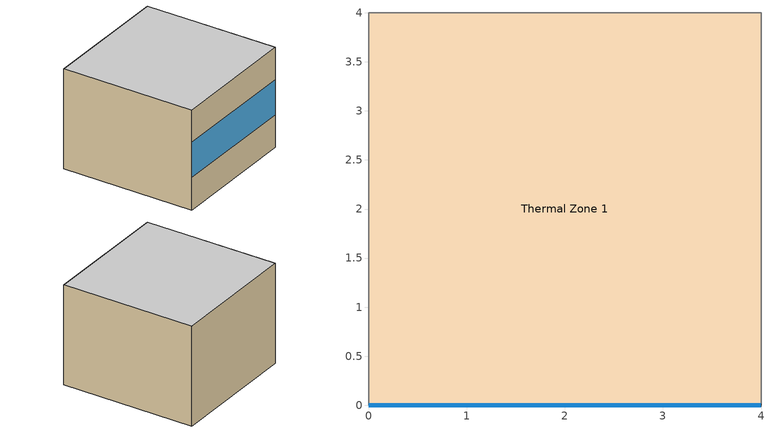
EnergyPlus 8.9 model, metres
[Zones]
Thermal Zone 1
 floor adiabatic (000_Interior Floor): 4,4 4,0 0,0 0,4 z0
 wall outside (ASHRAE_189.1-2009_ExtWall_SteelFrame_ClimateZone 4-8): 0,0 4,0 z0:3
 wall adiabatic (000_Interior Wall): 4,0 4,4 0,4 0,0 z0:3
 window (Exterior Window): 0,0 4,0 z0.98:2.02
 ceiling adiabatic (000_Interior Ceiling): 4,4 4,0 0,0 0,4 z3
[Building]
office: North Axis {deg}=0; Terrain=City; Loads Convergence Tolerance Value=0.04; Temperature Convergence Tolerance Value {deltaC}=0.4; Solar Distribution=FullInteriorAndExteriorWithReflections; Maximum Number of Warmup Days=25; Minimum Number of Warmup Days=6
[Site:Location]
Montreal Jean Brebeuf_PQ_CAN Design_Conditions: Latitude {deg}=45.5; Longitude {deg}=-73.62; Time Zone {hr}=-5; Elevation {m}=133
[SizingPeriod:WeatherFileDays] Begin Day of Month=1; Use Weather File Daylight Saving Period=Yes; Use Weather File Rain and Snow Indicators=Yes
Name | Begin Month | End Month | End Day of Month | Day of Week for Start Day
summer design day | 7 | 7 | 30 | Monday
winter design day | 1 | 1 | 31 | Wednesday
[Site:GroundTemperature:BuildingSurface]
18, 18, 18, 18, 18, 18, 18, 18, 18, 18, 18, 18
[Material] Thermal Absorptance=0.9
Name | Roughness | Thickness {m} | Conductivity {W/m-K} | Density {kg/m3} | Specific Heat {J/kg-K} | Solar Absorptance | Visible Absorptance
000_M11 100mm lightweight concrete | MediumRough | 0.1016 | 0.53 | 1280 | 840 | 0.7 | 0.8
000_G01a 19mm gypsum board | MediumSmooth | 0.019 | 0.16 | 800 | 1090 | 0.7 | 0.3
000_F16 Acoustic tile roof | MediumSmooth | 0.0191 | 0.06 | 368 | 590 | 0.7 | 0
1/2IN Gypsum | Smooth | 0.0127 | 0.16 | 784.9 | 830 | 0.92 | 0.5
Wall Insulation [39] | MediumRough | 0.1184 | 0.045 | 265 | 836.8 | 0.7 | 0.7
000_F16 Acoustic tile floor | MediumSmooth | 0.0191 | 0.06 | 368 | 590 | 0.7 | 0.7
[Material:NoMass]
MAT-SHEATH: Roughness=Rough; Thermal Resistance {m2-K/W}=0.3626; Thermal Absorptance=0.9; Solar Absorptance=0.7; Visible Absorptance=0.7
[Material:AirGap]
Name | Thermal Resistance {m2-K/W}
000_F04 Wall air space resistance | 0.15
000_F05 Ceiling air space resistance | 0.18
[WindowMaterial:SimpleGlazingSystem]
Window: U-Factor {W/m2-K}=1.2; Solar Heat Gain Coefficient=0.55; Visible Transmittance=0.65
[WindowMaterial:Shade]
RollerBlind: Solar Transmittance=0.05; Solar Reflectance=0.75; Visible Transmittance=0.05; Visible Reflectance=0.75; Infrared Hemispherical Emissivity=0.9; Infrared Transmittance=0.05; Thickness {m}=0.01; Conductivity {W/m-K}=1; Shade to Glass Distance {m}=0.05; Top Opening Multiplier=0.5; Bottom Opening Multiplier=0.5; Left-Side Opening Multiplier=0.5; Right-Side Opening Multiplier=0.5
[Construction]
000_Interior Ceiling: 000_M11 100mm lightweight concrete, 000_F05 Ceiling air space resistance, 000_F16 Acoustic tile roof
ASHRAE_189.1-2009_ExtWall_SteelFrame_ClimateZone 4-8: MAT-SHEATH, Wall Insulation [39], 1/2IN Gypsum
000_Interior Floor: 000_F16 Acoustic tile floor, 000_F05 Ceiling air space resistance, 000_M11 100mm lightweight concrete
Exterior Window: Window
Exterior Window with Shading: Window, RollerBlind
000_Interior Wall: 000_G01a 19mm gypsum board, 000_F04 Wall air space resistance, 000_G01a 19mm gypsum board
[WindowProperty:ShadingControl]
wshCTRL1: Shading Type=InteriorShade; Construction with Shading=Exterior Window with Shading; Shading Control Type=OnIfScheduleAllows; Schedule=shadingSCH1; Shading Control Is Scheduled=Yes; Glare Control Is Active=No; Shading Device Material=RollerBlind; Type of Slat Angle Control for Blinds=FixedSlatAngle
[HeatBalanceSettings:ConductionFiniteDifference]
Difference Scheme=CrankNicholsonSecondOrder; Space Discretization Constant=3; Relaxation Factor=1; Inside Face Surface Temperature Convergence Criteria=0.002
[Zone]
Thermal Zone 1
[People]
people 1: Zone or ZoneList=Thermal Zone 1; Number of People Schedule=OCCactuatorSCH; Number of People Calculation Method=People; Number of People=1; Fraction Radiant=0.3; Sensible Heat Fraction=autocalculate; Activity Level Schedule=Medium Office Activity; Carbon Dioxide Generation Rate {m3/s-W}=3.82e-08; Enable ASHRAE 55 Comfort Warnings=No; Mean Radiant Temperature Calculation Type=ZoneAveraged; Clothing Insulation Calculation Method=ClothingInsulationSchedule
[Lights]
light: Zone or ZoneList=Thermal Zone 1; Schedule=lightactuatorSCH; Design Level Calculation Method=Watts/Area; Watts per Zone Floor Area {W/m2}=5.5; Return Air Fraction=0; Fraction Radiant=0.5; Fraction Visible=0.5; Fraction Replaceable=1; Return Air Fraction Calculated from Plenum Temperature=No
[ElectricEquipment]
Equipment: Zone or ZoneList=Thermal Zone 1; Schedule=Office spaces_Plug loads; Design Level Calculation Method=Watts/Area; Watts per Zone Floor Area {W/m2}=7.5; Fraction Latent=0.1; Fraction Radiant=0.5; Fraction Lost=0.4
[Daylighting:Controls]
DLctrl: Zone=Thermal Zone 1; Daylighting Reference Point 1=DLreference; Fraction of Zone Controlled by Reference Point 1=1; Illuminance Setpoint at Reference Point 1 {lux}=1000000
[ZoneInfiltration:DesignFlowRate]
infiltration: Zone or ZoneList=Thermal Zone 1; Schedule=Small Office Infil Quarter On; Design Flow Rate Calculation Method=AirChanges/Hour; Air Changes per Hour {1/hr}=0.3; Constant Term Coefficient=1; Temperature Term Coefficient=0; Velocity Term Coefficient=0; Velocity Squared Term Coefficient=0
[HVACTemplate:Thermostat]
Thermostat: Heating Setpoint Schedule=H_SPSCH; Cooling Setpoint Schedule=C_SPSCH
[HVACTemplate:Zone:IdealLoadsAirSystem]
Thermal Zone 1: Template Thermostat=Thermostat; Maximum Heating Supply Air Temperature {C}=50; Minimum Cooling Supply Air Temperature {C}=13; Maximum Heating Supply Air Humidity Ratio {kgWater/kgDryAir}=0.0156; Minimum Cooling Supply Air Humidity Ratio {kgWater/kgDryAir}=0.0077; Heating Limit=LimitFlowRateAndCapacity; Maximum Heating Air Flow Rate {m3/s}=0.1; Maximum Sensible Heating Capacity {W}=1500; Cooling Limit=LimitFlowRateAndCapacity; Maximum Cooling Air Flow Rate {m3/s}=0.1; Maximum Total Cooling Capacity {W}=1000; Dehumidification Control Type=ConstantSensibleHeatRatio; Cooling Sensible Heat Ratio=0.7; Dehumidification Setpoint {percent}=60; Humidification Control Type=None; Humidification Setpoint {percent}=30; Outdoor Air Method=Flow/Zone; Outdoor Air Flow Rate per Zone {m3/s}=0.0073; Outdoor Air Economizer Type=DifferentialDryBulb; Heat Recovery Type=Enthalpy; Sensible Heat Recovery Effectiveness=0.8; Latent Heat Recovery Effectiveness=0.65
[EnergyManagementSystem:Sensor]
Name | Output:Variable or Output:Meter | Output:Variable or Output:Meter Index Key
solrad | Site Exterior Horizontal Beam Illuminance
luxsensor | Daylighting Reference Point 1 Illuminance | DLctrl
Tempsensor | Zone Mean Air Temperature | Thermal Zone 1
[EnergyManagementSystem:Actuator] Actuated Component Type=Schedule:Constant; Actuated Component Control Type=Schedule Value
Name | Actuated Component Unique
blinds1 | shadingSCH1
OCCactuator | OCCactuatorSCH
lightactuator | lightactuatorSCH
C_SPactuator | C_SPSCH
H_SPactuator | H_SPSCH
[EnergyManagementSystem:ProgramCallingManager]
myprogram: BeginTimestepBeforePredictor; Moderateoccupant; occupancymodel; lightingmodel; occlightingmodel; occthermostatmodel; Blindsmodel
[EnergyManagementSystem:Program]
Sensitiveoccupant: IF WarmupFlag == 1; set E1 = 16.5; set E2 = 0-0.6; set E3 = 0-10; set E4 = 0.57; set B1 = 1.9; set B2 = 0-0.007; set B3 = 0-3.4; set B4 = 0-0.0015; set B5 = 0-1; set B6 = 0.004; endif
Moderateoccupant: IF WarmupFlag == 1; set E1= 20; set E2=0-0.62; set E3=0-9; set E4=0.61; set B1 =1.6; set B2 =0-0.009; set B3 =0-3.9; set B4 =0-0.002; set B5 = 0-1.3; set B6 =0.003; endif
Tolerantoccupant: IF WarmupFlag == 1; set E1= 22; set E2=0-0.65; set E3=0-8; set E4=0.65; set B1 =1.3; set B2 =0-0.011; set B3 =0-4.4; set B4 =0-0.0025; set B5 = 0-1.6; set B6 =0.002; endif
occupancymodel: if WarmupFlag == 1; set Seeder=@SeedRandom ActualTime; set A1=@RandomNormal 8 1 7 9; set A2=@RandomNormal 10 1 9 11; set A3=@RandomNormal 12 1 11 13; set A4=@RandomNormal 14 1 13 15; set A5=@RandomNormal 17 1 16 19; set A6=@RandomNormal 0.15 1 0 1; set A7=@RandomNormal 1 1 0 2; set ARR_time=@RandomNormal A1 0.25 7 9; set Coffee1=@RandomNormal A2 0.25 9 11; set Lunch=@RandomNormal A3 0.25 11 13; set Coffee2=@RandomNormal A4 0.25 13 15; set DEP_time=@RandomNormal A5 0.25 16 19; set handle=@RandomUniform 0 1; set handle=@Ln handle; set Vac1=A6*handle*(0-1); set Vac2=A7*handle*(0-1); endif; if CurrentTime==1; set ARR_time=@RandomNormal A1 0.25 7 9; set Coffee1=@RandomNormal A2 0.25 9 11; set Lunch=@RandomNormal A3 0.25 11 13; set Cofee2=@RandomNormal A4 0.25 13 15; set DEP_time=@RandomNormal A5 0.25 16 19; set handle=@RandomUniform 0 1; set handle=@Ln handle; set Vac1=A6*handle*(0-1); set Vac2=A7*handle*(0-1); endif; set ARR_event= 0; set DPT_event = 0; if DayOfWeek==7 || DayOfWeek==1; set Presence=0; else; if CurrentTime <= ARR_time; set Presence=0; endif; if Presence == 0; if CurrentTime>ARR_time && CurrentTime<=Coffee1; set Presence=1; set ARR_event = 1; endif; if CurrentTime>Coffee1+Vac1 && CurrentTime<=Lunch; set Presence=1; set ARR_event = 1; endif; if CurrentTime>Lunch+Vac2 && CurrentTime<=Coffee2; set Presence=1; set ARR_event = 1; endif; if CurrentTime>Coffee2+Vac1 && CurrentTime<=DEP_time; set Presence=1; set  ARR_event = 1; endif; endif; if Presence == 1; if CurrentTime>Coffee1 && CurrentTime<=Coffee1 +Vac1; set Presence=0; set DPT_event = 1; endif; if CurrentTime>Lunch && CurrentTime<=Lunch+Vac2; set Presence=0; set DPT_event= 1; endif; if CurrentTime>Coffee2 && CurrentTime<=Coffee2+Vac1; set Presence=0; set DPT_event = 1; endif; if CurrentTime>Dep_time; set Presence=0; set DPT_event = 1; endif; endif; endif; set occactuator = Presence
occlightingmodel: if WarmupFlag == 1; set luxon=0; set luxmean=260; set count=0; set counton=0; set countoff=0; set x=47.0; set T=0; set i=1; set occcounton=0; set occcountoff=0; set occswitch_on=0; set occswitch_off=0; set luxtotal=0; set trendsumlux=0; set luxmax=639; endif; if switch_on==1; set luxon=luxsensor; set count=count+1; else; set luxon=0; endif; if switch_off==1; set countoff=countoff+1; endif; if switch_on==1; set counton=counton+1; endif; set f= (1/systemtimestep)*x*24; set j=(365/x); if i<=j; if T==i*f; run mysubroutine; set i=i+1; endif; endif; set T=T+1; set occswitch_on=0; set occswitch_off=0; if presence==0 && lighting==1; set lighting=0; set occswitch_off=1; endif; if presence==1 && luxsensor<=luxmean && lighting==0; set lighting=1; set occswitch_on=1; endif; if presence==1 && luxmax<=luxsensor && lighting==1; set lighting=0; set occswitch_off=1; endif; if occswitch_on==1; set occcounton=occcounton+1; endif; if occswitch_off==1; set occcountoff=occcountoff+1; endif; set lightactuator=lighting
lightingmodel: if WarmupFlag == 1; set Seeder=@SeedRandom ActualTime; set DEP_time=@RandomNormal 5 0.25 16 19; set lighting=0; endif; set switch_on=0; set switch_off=0; if ARR_event== 1 && lighting==0; set handle=B1 +B2 *luxsensor; set handle=@Max handle -20; set handle=@Min handle 20; set handle=@Exp handle; set handle=handle/(handle+1); set R=@RandomUniform 0 1; if handle>R; set lighting=1; set switch_on=1; endif; endif; if Presence>0 && luxsensor<240 && lighting==0; set handle=B3+B4 *luxsensor; set handle=@Max handle -20; set handle=@Min handle 20; set handle=@Exp handle; set handle=handle/(handle+1); set R=@RandomUniform 0 1; if handle>R; set lighting=1; set switch_on=1; endif; endif; if DPT_event== 1 && CurrentTime <DEP_time && lighting==1; set handle=B5 +B6 *Vac1 *60; set handle=@Max handle -20; set handle=@Min handle 20; set handle=@Exp handle; set handle=handle/(handle+1); set R=@RandomUniform 0 1; if handle>R; set lighting =0; set switch_off=1; endif; elseif DPT_event == 1 && DayOfWeek == 6 && lighting==1; set handle=B5 +B6 *2880; set handle=@Max handle -20; set handle=@Min handle 20; set handle=@Exp handle; set handle=handle/(handle+1); set R=@RandomUniform 0 1; if handle>R; set lighting =0; set switch_off=1; endif; elseif DPT_event == 1 && lighting==1; set handle=B5+B6*720; set handle=@Max handle -20; set handle=@Min handle 20; set handle=@Exp handle; set handle=handle/(handle+1); set R=@RandomUniform 0 1; if handle>R; set lighting=0; set switch_off=1; endif; endif; set lightactuator=lighting
Gunayocclightingmodel: IF WarmupFlag == 1; set D1 = 1; set D2 = 0-0.1; set occGswitch_off=0; ENDIF; set occGswitch_off=0; If switch_on == 1; set h = D1 + D2*luxsensor*0.0929; set h = @Exp 0-h; set h = 1/( 1+h ); set D1 = D1 + (1-h)*h*(1-h)*0.001; set D2 = D2 + (1-h)*h*(1-h)*luxsensor*0.0929*0.001; EndIF; IF Minute == 30 || Minute == 60; IF Presence == 1 && switch_on == 0; set h = D1 + D2*luxsensor*0.0929; set h = @Exp 0-h; set h = 1/( 1+h ); set D1 = D1 + (0-h)*h*(1-h)*0.001; set D2 = D2 + (0-h)*h*(1-h)*luxsensor*0.0929*0.001; EndIF; EndIF; set Light_SP = (0-D1-2)/D2; IF Light_SP <5.574; set Light_SP =5.574; ELSEIF Light_SP>61.314; set Light_SP =61.314; ENDIF; IF luxsensor*0.0929 > Light_SP && lighting==1; set lighting = 0; set occGswitch_off=1; set lightactuator = lighting; ENDIF
Thermostatmodel: IF WarmupFlag == 1; set Seeder = @SeedRandom ActualTime; set HTDiff_SP=@RandomNormal 0.4 0.3 0.1 0.7; set CLDiff_SP=@RandomNormal 0.4 0.2 0.2 0.6; set SP_Dcr = 0; set SP_Inc = 0; set HSP=22; set CSP=23; ENDIF; set SP_Dcr = 0; set SP_Inc = 0; if Hour == 0; set HSP=22; set CSP=23; endif; if Minute == 30; if presence == 1; set handle=E1+E2*Tempsensor; set handle=@Exp handle; set handle=1/(handle+1); Set P_decr = handle; set R=@RandomUniform 0 1; if handle>R; set CSP = CSP - CLDiff_SP; set SP_Dcr = 1; endif; set handle=E3+E4*Tempsensor; set handle=@Exp handle; set handle=1/(handle+1); set R=@RandomUniform 0 1; Set P_incr = handle; if handle>R; set HSP = HSP + HTDiff_SP; set SP_Inc = 1; endif; endif; endif; IF Month >=5 && Month <10; set HSP = 18; EndIF; If Month <5; set CSP = 27; ENDIF; If Month >= 10; set CSP = 27; ENDIF; set H_SPactuator = HSP; set C_SPactuator = CSP
occthermostatmodel: IF WarmupFlag == 1; set Seeder = @SeedRandom ActualTime; set aHot = 0-25; set bHot = 1; set aCold = 20; set bCold = -1; set SP_Dcr = 0; set SP_Inc = 0; ENDIF; if Hour == 0; set CSP=23; set HSP=22; endif; set SP_Dcr = 0; set SP_Inc = 0; if Minute == 30; if presence == 1; set handle=E1+E2*Tempsensor; set handle=@Exp handle; set handle=1/(handle+1); Set P_decr = handle; set R=@RandomUniform 0 1; if handle>R; set SP_Dcr = 1; endif; set handle=E3+E4*Tempsensor; set handle=@Exp handle; set handle=1/(handle+1); set R=@RandomUniform 0 1; Set P_incr = handle; if handle>R; set SP_Inc = 1; endif; endif; endif; IF SP_Dcr == 1; set P_sp = aHot+bHot*Tempsensor; set P_sp = @EXP 0-P_sp; set P_sp = 1/(1+P_sp); set aHot = aHot + (1-P_sp)*P_sp*(1-P_sp)*0.001; set bHot = bHot + (1-P_sp)*P_sp*(1-P_sp)*Tempsensor*0.001; ENDIF; IF SP_Inc == 1; If Month < 5 || Month > 9; set P_sp = aCold+bCold*Tempsensor; set P_sp = @EXP 0-P_sp; set P_sp = 1/(1+P_sp); set aCold = aCold + (1-P_sp)*P_sp*(1-P_sp)*0.001; set bCold = bCold + (1-P_sp)*P_sp*(1-P_sp)*Tempsensor*0.001; endif; ENDIF; IF Minute ==60; If presence == 1; If Month < 5 || Month > 9; set P_sp = aCold+bCold*Tempsensor; set P_sp = @EXP 0-P_sp; set P_sp = 1/(1+P_sp); set aCold = aCold + (0-P_sp)*P_sp*(1-P_sp)*0.001; set bCold = bCold + (0-P_sp)*P_sp*(1-P_sp)*Tempsensor*0.001; endif; IF Month >=5; set P_sp = aHot+bHot*Tempsensor; set P_sp = @EXP 0-P_sp; set P_sp = 1/(1+P_sp); set aHot = aHot + (0-P_sp)*P_sp*(1-P_sp)*0.001; set bHot = bHot + (0-P_sp)*P_sp*(1-P_sp)*Tempsensor*0.001; ENDIF; ENDIF; ENDIF; If Month < 5 || Month > 9; set HSP = (0-aCold-2)/bCold; ENDIF; IF HSP < 18.0; set HSP = 18.0; ELSEIF HSP >30; set HSP = 30; ENDIF; set CSP = (0-aHot-2)/bHot; IF CSP < 18; set CSP = 18; ELSEIF CSP > 30; set CSP = 30; ENDIF; IF Month >=5 && Month <10; set HSP = 18; EndIF; If Month <5; set CSP = 27; ENDIF; If Month >= 10; set CSP = 27; ENDIF; set C_SPactuator = CSP; set H_SPactuator = HSP
Blindsmodel: if WarmupFlag == 1; set Seeder=@SeedRandom ActualTime; set blinds =0; set blinds1=0; set blinds2=0; set blinds3=0; set blinds4=0; set C1 =@RandomNormal 0-5.2 0.16 0-10 0; set C2=@RandomNormal 0.001 0.0001 0 1; set C3=@RandomNormal 0-6.7 0.1 0-10 0; set C4=@RandomNormal 0.0008 0.0001 0 1; set C5=@RandomNormal 0-2.5 0.15 0-10 0; set C6=@RandomNormal 0.00000091 0.00000133 0 1; set C7=@RandomNormal 0-1.5 0.1 0-100 0; set C8=@RandomNormal 0-0.0007 0.00005 0-1 0; set C9=@RandomNormal 0-3.6 0.03 0-100 0; set C10=@RandomNormal 0-0.0003 0.00002 0-1 0; set C11=@RandomNormal 0.43 0.062 0 100; set C12=@RandomNormal 0-0.000023 0.0000011 0-1 0; endif; set alpha=1.708; if ARR_event == 1 && blinds<1; set handle=C1+C2*Luxsensor; set handle=@Max handle -20; set handle=@Min handle 20; set handle=@Exp handle; set R=@RandomUniform 0 1; set handle=handle/(handle+1); if handle>R; set handle=C5+C6*SolRad; set handle=@Max handle -20; set handle=@Min handle 20; set handle=@Exp handle; set handle=handle/(handle+1); set R=@RandomUniform 0 1; if handle>R; set blinds=1; else; set lambda=@Exp 0-2.294+1.522*blinds; set db = @RandomUniform 0 1; set db = @ln (1-db); set lambda = (lambda^alpha)*(0-1); set db=db*lambda; set db=db^(1/alpha); set blinds = db; endif; endif; endif; if Presence == 1 && blinds<1; set handle=C3+C4*Luxsensor; set handle=@Max handle -20; set handle=@Min handle 20; set handle=@Exp handle; set R=@RandomUniform 0 1; set handle=handle/(handle+1); if handle>R; set handle=C5+C6*SolRad; set handle=@Max handle -20; set handle=@Min handle 20; set handle=@Exp handle; set handle=handle/(handle+1); set R=@RandomUniform 0 1; if handle>R; set blinds=1; else; set lambda=@Exp 0-2.294+1.522*blinds; set db = @RandomUniform 0 1; set db = @ln (1-db); set lambda = (lambda^alpha)*(0-1); set db=db*lambda; set db=db^(1/alpha); set blinds = db; endif; endif; endif; if ARR_event == 1 && blinds==1; set handle=C7+C8*Luxsensor; set handle=@Max handle -20; set handle=@Min handle 20; set handle=@Exp handle; set R=@RandomUniform 0 1; set handle=handle/(handle+1); if handle>R; set handle=C11+C12*SolRad; set handle=@Max handle -20; set handle=@Min handle 20; set handle=@Exp handle; set handle=handle/(handle+1); set R=@RandomUniform 0 1; if handle>R; set blinds=0; else; set lambda=@Exp 0-2.294+1.522*blinds; set db = @RandomUniform 0 1; set db = @ln (1-db); set lambda = (lambda^alpha)*(0-1); set db=db*lambda; set db=db^(1/alpha); set blinds = 1-db; endif; endif; endif; if Presence == 1 && blinds==1; set handle=C9+C10*Luxsensor; set handle=@Max handle -20; set handle=@Min handle 20; set handle=@Exp handle; set R=@RandomUniform 0 1; set handle=handle/(handle+1); if handle>R; set handle=C5+C6*SolRad; set handle=@Max handle -20; set handle=@Min handle 20; set handle=@Exp handle; set handle=handle/(handle+1); set R=@RandomUniform 0 1; if handle>R; set blinds=0; else; set lambda=@Exp 0-2.294+1.522*blinds; set db = @RandomUniform 0 1; set db = @ln (1-db); set lambda = (lambda^alpha)*(0-1); set db=db*lambda; set db=db^(1/alpha); set blinds = 1-db; endif; endif; endif; if blinds>=0 && blinds< 0.5; set blinds1=0; elseif blinds>= 0.5; set blinds1=1; endif
[EnergyManagementSystem:Subroutine]
mysubroutine: set luxtotal=@trendsum trendsumlux f; if count<>0; set luxmean= luxtotal/count; endif; set luxmax= luxmean+439; set count = 0
[EnergyManagementSystem:GlobalVariable]
blinds; C1; C2; C3; C4; C5; C6; C7; C8; C9; C10; C11; C12; db
occupancy; A1; A2; A3; A4; A5; A6; A7; ARR_time; coffee1; cofee2; vac2; lunch
lighting; B1; B2; B3; B4; B5; B6; vac1; DPT_time; ARR_event; DPT_event; presence; switch_off; count; switch_on; occswitch_off; luxon; luxmean; occcounton; luxtotal; T; x; f; luxmax; i; j; occcountoff; occswitch_on; countoff; counton; occGswitch_off; Light_SP
HSP; CSP; D1; D2; D3; D4; HTDiff_SP; CLDiff_SP; SP_Dcr; SP_Inc; P_decr; E1; E2; E3; E4; aHot; bHot; aCold; bCold
[EnergyManagementSystem:OutputVariable] Type of Data in Variable=Averaged
Name | EMS Variable | Update Frequency
switchoffoutput | switch_off | ZoneTimestep
occswitchoffoutput | occswitch_off | ZoneTimestep
occcountonoutput | occcounton | ZoneTimestep
occcountoffoutput | occcountoff | ZoneTimestep
countonoutput | counton | ZoneTimestep
countoffoutput | countoff | ZoneTimestep
occswitchonoutput | occswitch_on | ZoneTimestep
luxmaxoutput | luxmax | ZoneTimestep
luxtotaloutput | luxtotal | ZoneTimestep
foutput | f | ZoneTimestep
Toutput | T | SystemTimestep
luxonoutput | luxon | ZoneTimestep
luxmeanoutput | luxmean | ZoneTimestep
switchonoutput | switch_on | ZoneTimestep
countoutput | count | ZoneTimestep
occoutput | presence | ZoneTimestep
lightingoutput | lighting | ZoneTimestep
CSPoutput | CSP | ZoneTimestep
HSPoutput | HSP | ZoneTimestep
occGswitch_offoutput | occGswitch_off | ZoneTimestep
SP_Incoutput | SP_Inc | ZoneTimestep
SP_Dcroutput | SP_Dcr | ZoneTimestep
Light_SPoutput | Light_SP | ZoneTimestep
aHot | aHot | ZoneTimestep
bHot | bHot | ZoneTimestep
[EnergyManagementSystem:TrendVariable] Number of Timesteps to be Logged=52560
Name | EMS Variable
trendvaluecount | count
trendsumlux | luxon
[Schedule:Day:Interval]
Small Office Infil Quarter On Default Schedule; Small Office Infil Quarter On Summer Design Day: No, 06:00, 1, 22:00, 0.25, 24:00, 1
Small Office Infil Quarter On Rule 1 Day Schedule: No, 24:00, 1
Small Office Infil Quarter On Rule 2 Day Schedule; Small Office Infil Quarter On Winter Design Day: No, 06:00, 1, 18:00, 0.25, 24:00, 1
Medium Office Activity Default Schedule; Medium Office Activity Summer Design Day; Medium Office Activity Winter Design Day: No, 24:00, 120
[Schedule:Week:Daily]
Schedule:Week:Daily {67d02dd5-67f4-4a2d-ae12-e57344ac7edd}: Small Office Infil Quarter On Rule 1 Day Schedule, Small Office Infil Quarter On Default Schedule, Small Office Infil Quarter On Default Schedule, Small Office Infil Quarter On Default Schedule, Small Office Infil Quarter On Default Schedule, Small Office Infil Quarter On Default Schedule, Small Office Infil Quarter On Rule 2 Day Schedule, Small Office Infil Quarter On Default Schedule, Small Office Infil Quarter On Summer Design Day, Small Office Infil Quarter On Winter Design Day, Small Office Infil Quarter On Default Schedule, Small Office Infil Quarter On Default Schedule
Schedule:Week:Daily {f0e1f6c9-0e47-4752-9d27-d525e3f268f7}: Medium Office Activity Default Schedule, Medium Office Activity Default Schedule, Medium Office Activity Default Schedule, Medium Office Activity Default Schedule, Medium Office Activity Default Schedule, Medium Office Activity Default Schedule, Medium Office Activity Default Schedule, Medium Office Activity Default Schedule, Medium Office Activity Summer Design Day, Medium Office Activity Winter Design Day, Medium Office Activity Default Schedule, Medium Office Activity Default Schedule
[Schedule:Year]
Small Office Infil Quarter On: Schedule:Week:Daily {67d02dd5-67f4-4a2d-ae12-e57344ac7edd}, 1, 1, 12, 31
Medium Office Activity: Schedule:Week:Daily {f0e1f6c9-0e47-4752-9d27-d525e3f268f7}, 1, 1, 12, 31
[Schedule:Compact]
Office spaces_Plug loads: Through: 31 Dec, For: Weekdays, Until: 06:00, .2, Until: 7:00, .3, Until: 8:00, .8, Until: 17:00, .9, Until: 18:00, .5, Until: 20:00, .3, Until: 24:00, .2, For: Sunday Holidays, Until: 24:00, .2, For: Saturday, Until: 24:00, .2, For: CustomDay1 CustomDay2, Until: 24:00, .3, For: SummerDesignDay, Until: 24:00, 1, For: WinterDesignDay, Until: 24:00, 0
[Schedule:Constant]
Name | Hourly Value
shadingSCH1; lightactuatorSCH; OCCactuatorSCH | 0
H_SPSCH; C_SPSCH | 1
